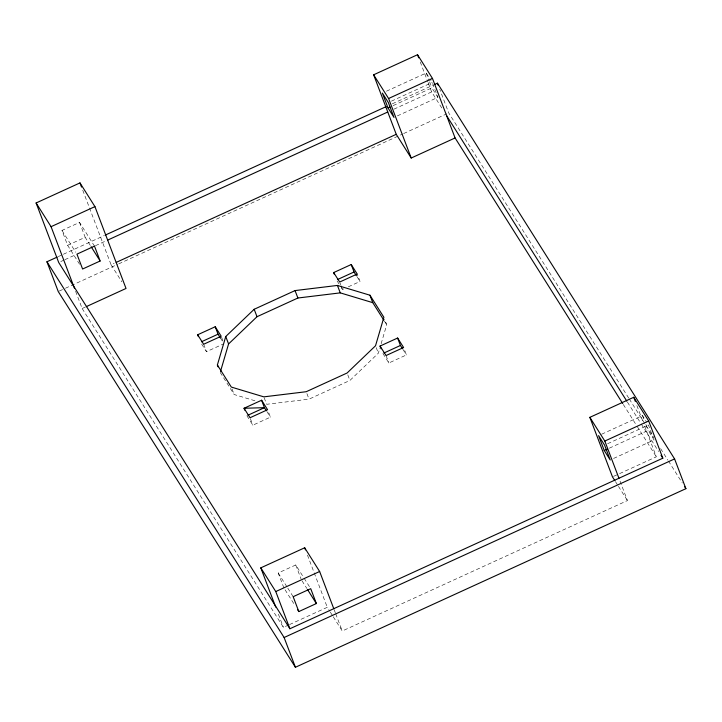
<?xml version="1.0" encoding="UTF-8"?>
<svg xmlns="http://www.w3.org/2000/svg" width="722" height="722" viewBox="0 0 722 722"><rect width="100%" height="100%" fill="white"/><g stroke="black" fill="none" stroke-linecap="round" stroke-linejoin="round"><path stroke-width="0.54" stroke-dasharray="3.61 2.71" d="M264.189 397.786L266.662 404.293L309.034 399.149L349.917 380.449L378.346 353.211L379.898 347.941M381.135 343.726L386.712 324.738L384.591 319.16M79.6 264.279L67.633 245.318L61.984 230.435L79.528 222.412L94.492 246.121M386.45 91.198L426.242 73.003L431.025 80.584M67.633 245.318L85.187 237.294L90.566 245.823M391.414 101.152L432.225 82.479M58.22 256.617L62.318 254.74M63.337 254.27L104.338 235.516M392.326 103.797L433.326 85.052M393.12 105.62L431.891 87.885L437.875 97.362L397.064 116.034M60.747 261.563L63.816 260.164M64.836 259.694L76.054 254.568M95.439 245.697L106.685 240.552M393.887 109.193L431.639 91.929L443.01 109.943M82.75 190.22L111.062 264.748L114.139 263.34M59.276 291.065L64.393 288.719M65.422 288.249L117.695 264.342M118.715 263.873L402.605 134.03M403.634 133.561L446.683 113.877M75.602 291.273L82.155 308.529L85.214 307.121M201.691 344.114L206.483 351.695L223.053 344.114M341.289 287.591L342.49 289.486L344.439 288.601M348.338 286.815L360.043 281.463L357.209 274.026M246.879 415.701L252.862 425.186L270.416 417.163L267.943 410.647M382.895 353.5L388.878 362.976L406.423 354.953L403.598 347.508M283.854 587.87L278.205 572.988L295.749 564.965L303.529 577.293M601.652 434.22L642.463 415.556L646.65 422.19M607.635 443.705L648.446 425.032L653.347 437.929M609.341 448.163L648.112 430.429L654.096 439.915L613.285 458.578M82.155 308.529L283.412 627.373L288.511 625.035M289.531 624.566L327.283 607.301L329.683 611.092M613.492 476.403L618.592 474.065M619.611 473.605L656.343 456.8L644.331 425.177M333.266 616.787L342.246 631.01L627.436 500.572L618.953 478.253M220.21 372.426L234.145 394.519L256.175 401.143M628.718 398.075L448.732 112.939L439.761 89.329M629.313 399.031L653.392 437.18M660.621 448.624L667.841 460.067M668.446 461.024L682.29 482.955M627.436 402.118L640.658 423.056M641.253 424.013L658.635 451.548M623.303 404.455L636.515 425.393M637.12 426.341L656.343 456.8M615.46 481.61L617.851 485.401M618.456 486.348L627.436 500.572M357.047 276.725L360.043 281.463M402.831 349.258L406.423 354.953M384.393 321.055L386.712 324.738M337.102 280.957L340.694 286.643M220.436 337.977L222.836 341.777M266.824 411.468L270.416 417.163M111.062 264.748L121.837 281.824M330.279 612.048L332.671 615.839M304.133 578.241L310.117 587.717M302.004 580.795L306.796 588.376M61.984 230.435L75.747 252.249M278.205 572.988L287.185 587.212M287.78 588.159L293.168 596.697M285.055 589.766L294.034 603.989M642.463 415.556L644.349 420.511M645.856 424.482L648.112 430.429M636.876 405.547L642.76 421.043M432.604 83.472L437.875 97.362M426.242 73.003L429.256 80.936M429.635 81.929L431.891 87.885M420.258 61.966L427.713 81.595M428.11 82.633L431.639 91.929M386.053 355.54L388.878 362.976M376.225 347.634L378.346 353.211M340.017 282.979L340.721 284.838M341.073 285.768L342.49 289.486M347.796 374.871L349.917 380.449M306.913 393.571L309.034 399.149M334.16 609.702L335.315 612.743M335.694 613.763L342.246 631.01M307.455 555.092L327.283 607.301M221.555 337.156L222.972 340.883M250.39 418.679L252.862 425.186M232.033 388.932L234.145 394.519M295.749 564.965L301.029 578.854M203.649 344.259L206.483 351.695M278.403 614.178L283.412 627.373M79.528 222.412L85.187 237.294"/><path stroke-width="1.08" d="M217.376 364.989L225.742 336.515L254.18 309.278L295.054 290.578L337.436 285.434L369.944 295.208L383.887 317.301L375.521 345.775L347.092 373.012L306.209 391.712L263.837 396.856L231.32 387.073L217.376 364.989L218.089 366.848M220.517 371.37L228.576 343.952L257.005 316.714L297.888 298.015L340.261 292.87L372.769 302.653L383.806 320.135M614.864 480.662L612.473 476.872L589.856 417.343L633.736 397.28L648.699 420.989L662.823 458.19L289.892 628.754L58.708 262.501L36.1 202.981L79.971 182.91L94.934 206.618L126.025 288.457L86.234 306.66M455.086 137.956L411.206 158.028L396.243 134.319L373.635 74.799L417.515 54.728L432.478 78.436L455.086 137.956L622.698 403.499M36.1 202.981L51.063 226.681L94.934 206.618M373.635 74.799L388.598 98.499L432.478 78.436M434.346 84.582L437.424 83.174L674.592 458.912L685.9 488.677L295.415 667.272L58.247 291.535L46.939 261.77L57.191 257.086M105.358 235.047L386.18 106.612M388.021 107.948L394.004 117.433L388.346 102.551L382.362 93.066L388.021 107.948L390.06 107.018M107.713 240.083L387.768 112M100.15 260.994L82.597 269.026L76.947 254.144L94.492 246.121L100.15 260.994L91.171 246.771M116.197 262.402L396.243 134.319M197.666 334.773L215.219 326.75L221.203 336.226L203.649 344.259L197.666 334.773L198.379 336.632M333.681 272.564L351.226 264.541L357.209 274.026L339.665 282.049L333.681 272.564L334.385 274.423M201.465 341.768L218.044 334.187L220.436 337.977M337.481 279.558L354.051 271.977L356.451 275.777M266.228 410.52L264.433 407.677L244.054 408.264L250.038 417.749L267.591 409.717L261.608 400.241L244.054 408.264L244.758 410.123M380.061 346.055L397.614 338.031L403.598 347.508L386.053 355.54L380.061 346.055L381.126 348.843M247.854 415.258L264.433 407.677L261.608 400.241M383.869 353.049L400.439 345.468L402.235 348.311M275.705 607.076L260.804 567.853L304.675 547.781L319.638 571.49L333.772 608.691M260.804 567.853L275.768 591.553L319.638 571.49M589.856 417.343L604.819 441.052L648.699 420.989M604.242 450.501L610.225 459.986L604.576 445.104L598.583 435.619L604.242 450.501L607.301 449.102M298.818 611.579L316.371 603.547L310.713 588.665L293.168 596.697L298.818 611.579L297.617 609.675M46.939 261.77L284.116 637.508L674.592 458.912M684.7 486.772L685.9 488.677M446.602 115.637L626.84 401.17M661.036 455.338L662.823 458.19M307.392 589.323L316.371 603.547M633.736 397.28L635.306 401.414M604.819 441.052L618.953 478.253M437.424 83.174L438.2 85.232M417.515 54.728L418.688 57.832M388.598 98.499L411.206 158.028M397.614 338.031L400.439 345.468M369.944 295.208L372.769 302.653M351.226 264.541L354.051 271.977M337.436 285.434L340.261 292.87M295.054 290.578L297.888 298.015M254.18 309.278L257.005 316.714M225.742 336.515L228.576 343.952M304.675 547.781L305.469 549.866M215.219 326.75L218.044 334.187M275.768 591.553L289.892 628.754M284.116 637.508L295.415 667.272M79.971 182.91L81.559 187.088M51.063 226.681L74.447 288.231"/></g></svg>
